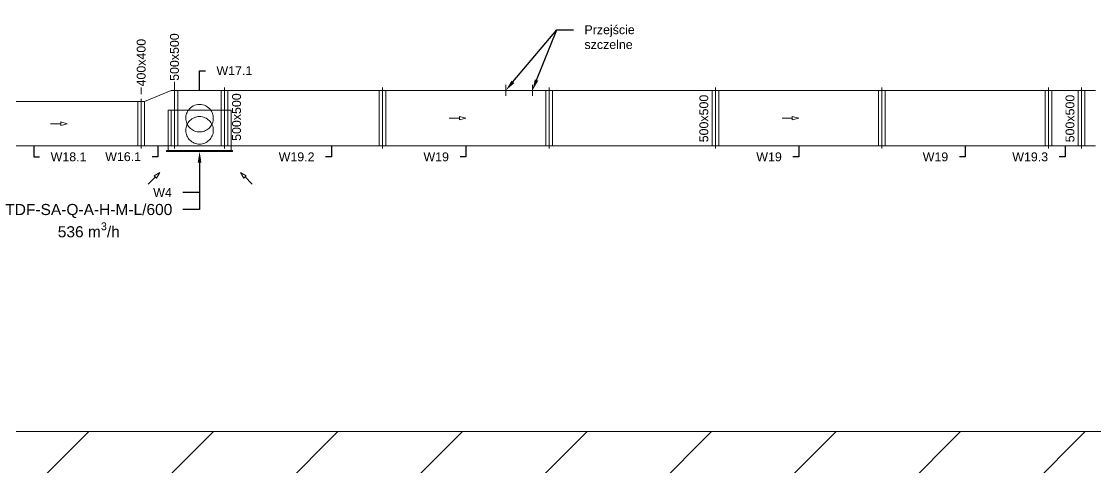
# Model space of a CAD drawing. Header units: millimetres. Extents: x 59762 to 60194, y -87842 to -87548.
# Drawn here: x 60070.52 to 60080.2, y -87740.59 to -87736.57 of the extents above; entities that cross this region are included whole.
import ezdxf
from ezdxf import colors
from ezdxf.entities.mleader import LeaderData, LeaderLine
from ezdxf.math import Vec2, Vec3

# ---------------------------------------------------------------- set-up
doc = ezdxf.new("R2010")
doc.units = ezdxf.units.MM
doc.linetypes.add('ACAD_ISO02W100', pattern=[15, 12, -3])
for name, color, linetype, lineweight in [('kanały', 7, 'Continuous', 20), ('nawi. strzałki', 150, 'Continuous', 20), ('wymiary', 7, 'Continuous', 13), ('wyw opis', 30, 'Continuous', 20)]:
    doc.layers.add(name, color=color, linetype=linetype, lineweight=lineweight)
doc.layers.add('podkład', color=7, linetype='Continuous', lineweight=13, transparency=0.7)
doc.styles.add('styl1', font='arial.ttf', dxfattribs={"height": 0.08})

# ---------------------------------------------------------------- blocks, each defined once
blk = doc.blocks.new('_None')

msp = doc.modelspace()

# ---------------------------------------------------------------- hatches: boundary and pattern name
at = {"layer": 'podkład'}
h = msp.add_hatch(dxfattribs=at)
h.set_pattern_fill('ANSI31', color=256, scale=0.25)
h.set_pattern_definition([(45, (57055.1895, -93764.5918), (-0.56126601, 0.56126601), [])])
h.paths.add_polyline_path([(60093.474249, -87740.269497), (60062.774249, -87740.269497), (60062.774249, -87760.769497), (60063.124249, -87760.769497), (60063.124249, -87756.769497), (60093.124249, -87756.769497), (60093.124249, -87760.769497), (60093.474249, -87760.769497)])
h.paths.add_polyline_path([(60063.124249, -87744.769497), (60093.124249, -87744.769497), (60093.124249, -87748.269497), (60063.124249, -87748.269497)], flags=16)
h.paths.add_polyline_path([(60063.124249, -87744.269497), (60063.124249, -87740.769497), (60093.124249, -87740.769497), (60093.124249, -87744.269497)], flags=16)
h.paths.add_polyline_path([(60063.124249, -87748.769497), (60093.124249, -87748.769497), (60093.124249, -87752.269497), (60063.124249, -87752.269497)], flags=16)
h.paths.add_polyline_path([(60063.124249, -87752.769497), (60093.124249, -87752.769497), (60093.124249, -87752.869497), (60093.124249, -87756.269497), (60063.124249, -87756.269497), (60063.124249, -87752.869497)], flags=16)
h.paths.add_polyline_path([(60063.624249, -87753.169497), (60074.124249, -87753.169497), (60074.124249, -87755.669497), (60063.624249, -87755.669497)], flags=0)
h.paths.add_polyline_path([(60082.124249, -87753.169497), (60092.624249, -87753.169497), (60092.624249, -87755.669497), (60082.124249, -87755.669497)], flags=0)
h.paths.add_polyline_path([(60081.364249, -87752.869497), (60081.124249, -87752.869497), (60081.124249, -87756.269497), (60081.364249, -87756.269497)], flags=0)
h.paths.add_polyline_path([(60075.124249, -87752.869497), (60074.884249, -87752.869497), (60074.884249, -87756.269497), (60075.124249, -87756.269497)], flags=0)

# ---------------------------------------------------------------- linework, layer by layer
at = {"layer": 'kanały', "ltscale": 20}
for p, q in [((60071.869249, -87737.194224), (60071.629249, -87737.294224)), ((60071.869249, -87737.194224), (60071.899249, -87737.194224)), ((60071.899249, -87737.194224), (60071.899249, -87737.169224)), ((60071.899249, -87737.169224), (60071.899249, -87737.194224)), ((60071.899249, -87737.169224), (60071.899249, -87737.194224)), ((60072.349249, -87737.194224), (60071.899249, -87737.194224)), ((60072.349249, -87737.194224), (60072.349249, -87737.169224)), ((60072.349249, -87737.194224), (60072.349249, -87737.169224)), ((60072.349249, -87737.194224), (60072.349249, -87737.169224)), ((60073.774249, -87737.194224), (60072.349249, -87737.194224)), ((60072.349249, -87737.194224), (60072.349249, -87737.372224)), ((60072.379249, -87737.194224), (60072.379249, -87737.372224)), ((60073.744249, -87737.194224), (60073.744249, -87737.694224)), ((60073.774249, -87737.194224), (60073.774249, -87737.169224)), ((60073.774249, -87737.194224), (60073.774249, -87737.169224)), ((60075.274249, -87737.194224), (60073.774249, -87737.194224)), ((60073.774249, -87737.194224), (60073.774249, -87737.694224)), ((60073.774249, -87737.194224), (60073.774249, -87737.694224)), ((60073.804249, -87737.194224), (60073.804249, -87737.694224)), ((60075.244249, -87737.194224), (60075.244249, -87737.694224)), ((60075.274249, -87737.194224), (60075.274249, -87737.169224)), ((60075.274249, -87737.194224), (60075.274249, -87737.169224)), ((60076.774249, -87737.194224), (60075.274249, -87737.194224)), ((60075.274249, -87737.194224), (60075.274249, -87737.694224)), ((60075.274249, -87737.194224), (60075.274249, -87737.694224)), ((60075.304249, -87737.194224), (60075.304249, -87737.694224)), ((60076.744249, -87737.194224), (60076.744249, -87737.694224)), ((60076.774249, -87737.194224), (60076.774249, -87737.169224)), ((60076.774249, -87737.194224), (60076.774249, -87737.169224)), ((60078.274249, -87737.194224), (60076.774249, -87737.194224)), ((60076.774249, -87737.194224), (60076.774249, -87737.694224)), ((60076.774249, -87737.194224), (60076.774249, -87737.694224)), ((60076.804249, -87737.194224), (60076.804249, -87737.694224)), ((60078.244249, -87737.194224), (60078.244249, -87737.694224)), ((60078.274249, -87737.194224), (60078.274249, -87737.169224)), ((60078.274249, -87737.194224), (60078.274249, -87737.169224)), ((60079.774249, -87737.194224), (60078.274249, -87737.194224)), ((60078.274249, -87737.194224), (60078.274249, -87737.694224)), ((60078.274249, -87737.194224), (60078.274249, -87737.694224)), ((60078.304249, -87737.194224), (60078.304249, -87737.694224)), ((60079.744249, -87737.194224), (60079.744249, -87737.694224)), ((60079.774249, -87737.169224), (60079.774249, -87737.194224)), ((60079.774249, -87737.194224), (60079.774249, -87737.169224)), ((60079.774249, -87737.688187), (60079.774249, -87737.194224)), ((60079.804249, -87737.194224), (60079.774249, -87737.194224)), ((60079.774249, -87737.194224), (60079.774249, -87737.694224)), ((60079.804249, -87737.694224), (60079.804249, -87737.194224)), ((60080.044249, -87737.194224), (60079.804249, -87737.194224)), ((60080.044249, -87737.694224), (60080.044249, -87737.194224)), ((60080.044249, -87737.194224), (60080.074249, -87737.194224)), ((60080.074249, -87737.169224), (60080.074249, -87737.194224)), ((60080.074249, -87737.694224), (60080.074249, -87737.194224)), ((60080.104249, -87737.194224), (60080.104249, -87737.694224)), ((60071.599249, -87737.294224), (60070.099249, -87737.294224)), ((60071.569249, -87737.294224), (60071.569249, -87737.694224)), ((60071.599249, -87737.269224), (60071.599249, -87737.294224)), ((60071.599249, -87737.294224), (60071.599249, -87737.269224)), ((60071.599249, -87737.694224), (60071.599249, -87737.294224)), ((60071.629249, -87737.294224), (60071.599249, -87737.294224)), ((60071.599249, -87737.294224), (60071.599249, -87737.694224)), ((60071.629249, -87737.694224), (60071.629249, -87737.294224)), ((60071.599249, -87737.694224), (60070.099249, -87737.694224)), ((60071.599249, -87737.694224), (60071.599249, -87737.719224)), ((60071.629249, -87737.694224), (60071.599249, -87737.694224)), ((60071.599249, -87737.719224), (60071.599249, -87737.694224)), ((60072.349249, -87737.719224), (60072.349249, -87737.694224)), ((60073.774249, -87737.694224), (60072.407749, -87737.694224)), ((60075.274249, -87737.694224), (60073.774249, -87737.694224)), ((60073.774249, -87737.719224), (60073.774249, -87737.694224)), ((60073.774249, -87737.719224), (60073.774249, -87737.694224)), ((60076.774249, -87737.694224), (60075.274249, -87737.694224)), ((60075.274249, -87737.719224), (60075.274249, -87737.694224)), ((60075.274249, -87737.719224), (60075.274249, -87737.694224)), ((60078.274249, -87737.694224), (60076.774249, -87737.694224)), ((60076.774249, -87737.719224), (60076.774249, -87737.694224)), ((60076.774249, -87737.719224), (60076.774249, -87737.694224)), ((60079.774249, -87737.694224), (60078.274249, -87737.694224)), ((60078.274249, -87737.719224), (60078.274249, -87737.694224)), ((60078.274249, -87737.719224), (60078.274249, -87737.694224)), ((60079.774249, -87737.688187), (60079.774249, -87737.719224)), ((60079.804249, -87737.694224), (60079.774249, -87737.694224)), ((60079.774249, -87737.719224), (60079.774249, -87737.694224)), ((60080.044249, -87737.694224), (60079.804249, -87737.694224)), ((60080.044249, -87737.694224), (60080.074249, -87737.694224)), ((60080.074249, -87737.694224), (60080.074249, -87737.719224))]:
    msp.add_line(p, q, dxfattribs=at)
at = {"layer": 'kanały'}
for p, q in [((60071.899249, -87737.372224), (60071.899249, -87737.194224)), ((60071.929249, -87737.372224), (60071.929249, -87737.194224)), ((60072.319249, -87737.372224), (60072.319249, -87737.194224)), ((60072.349249, -87737.372224), (60072.349249, -87737.194224)), ((60080.074249, -87737.169224), (60080.074249, -87737.719224)), ((60080.199249, -87737.194224), (60080.074249, -87737.194224)), ((60072.407749, -87737.372224), (60071.840749, -87737.372224)), ((60071.840749, -87737.372224), (60071.840749, -87737.736224)), ((60072.407749, -87737.372224), (60072.407749, -87737.736224)), ((60071.840749, -87737.694224), (60071.629249, -87737.694224)), ((60072.422249, -87737.736224), (60071.826249, -87737.736224)), ((60071.826249, -87737.736224), (60071.826249, -87737.744224)), ((60072.422249, -87737.744224), (60071.826249, -87737.744224)), ((60072.422249, -87737.744224), (60072.422249, -87737.736224)), ((60080.199249, -87737.694224), (60080.074249, -87737.694224))]:
    msp.add_line(p, q, dxfattribs=at)
at = {"layer": 'kanały', "linetype": 'ACAD_ISO02W100', "ltscale": 0.09}
for p, q in [((60071.869249, -87737.694224), (60071.869249, -87737.372224)), ((60071.899249, -87737.372224), (60071.899249, -87737.694224)), ((60071.899249, -87737.694224), (60071.899249, -87737.372224)), ((60071.899249, -87737.694224), (60071.899249, -87737.372224)), ((60071.929249, -87737.372224), (60071.929249, -87737.694224)), ((60072.319249, -87737.372224), (60072.319249, -87737.694224)), ((60072.349249, -87737.372224), (60072.349249, -87737.694224)), ((60072.349249, -87737.372224), (60072.349249, -87737.694224)), ((60072.379249, -87737.372224), (60072.379249, -87737.694224)), ((60071.840749, -87737.694224), (60071.899249, -87737.694224)), ((60071.899249, -87737.719224), (60071.899249, -87737.694224)), ((60072.349249, -87737.694224), (60071.899249, -87737.694224)), ((60071.899249, -87737.694224), (60071.899249, -87737.719224)), ((60071.899249, -87737.694224), (60071.899249, -87737.719224)), ((60072.349249, -87737.719224), (60072.349249, -87737.694224)), ((60072.349249, -87737.719224), (60072.349249, -87737.694224)), ((60072.349249, -87737.694224), (60072.407749, -87737.694224))]:
    msp.add_line(p, q, dxfattribs=at)
msp.add_circle((60072.124249, -87737.554224), 0.124, dxfattribs=at)
at = {"layer": 'kanały'}
msp.add_arc((60072.124249, -87737.444224), 0.124, 35.4959326, 144.5040674, dxfattribs=at)
at = {"layer": 'kanały', "linetype": 'ACAD_ISO02W100', "ltscale": 0.09}
msp.add_arc((60072.124249, -87737.444224), 0.124, 144.5040674, 35.4959326, dxfattribs=at)
at = {"layer": 'nawi. strzałki', "color": 7, "ltscale": 20}
for p, q in [((60074.374249, -87737.444224), (60074.466293, -87737.444224)), ((60074.524249, -87737.444224), (60074.466293, -87737.428695)), ((60074.466293, -87737.428695), (60074.466293, -87737.459753)), ((60074.524249, -87737.444224), (60074.466293, -87737.459753)), ((60077.374249, -87737.444224), (60077.466293, -87737.444224)), ((60077.524249, -87737.444224), (60077.466293, -87737.428695)), ((60077.466293, -87737.428695), (60077.466293, -87737.459753)), ((60077.524249, -87737.444224), (60077.466293, -87737.459753)), ((60070.782204, -87737.494224), (60070.874249, -87737.494224)), ((60070.932204, -87737.494224), (60070.874249, -87737.478695)), ((60070.874249, -87737.509753), (60070.874249, -87737.478695)), ((60070.932204, -87737.494224), (60070.874249, -87737.509753)), ((60071.76694, -87737.933153), (60071.714978, -87737.963153)), ((60071.76694, -87737.933153), (60071.73694, -87737.985114)), ((60072.49296, -87737.933153), (60072.544921, -87737.963153)), ((60072.49296, -87737.933153), (60072.52296, -87737.985114)), ((60071.660874, -87738.039219), (60071.725959, -87737.974133)), ((60071.714978, -87737.963153), (60071.73694, -87737.985114)), ((60072.52296, -87737.985114), (60072.544921, -87737.963153)), ((60072.599026, -87738.039219), (60072.53394, -87737.974133))]:
    msp.add_line(p, q, dxfattribs=at)
at = {"layer": 'podkład'}
for p, q in [((60074.884249, -87737.244224), (60074.884249, -87737.144224)), ((60075.124249, -87737.244224), (60075.124249, -87737.144224)), ((60062.774249, -87740.269497), (60093.474249, -87740.269497))]:
    msp.add_line(p, q, dxfattribs=at)
at = {"layer": 'wymiary', "color": 7}
for p, q in [((60071.899249, -87737.118197), (60071.899249, -87737.178552)), ((60071.599249, -87737.168197), (60071.599249, -87737.228552))]:
    msp.add_line(p, q, dxfattribs=at)

# ---------------------------------------------------------------- texts
at = {"layer": 'wymiary', "color": 7, "ltscale": 20, "char_height": 0.08, "attachment_point": 7, "rotation": 90, "style": 'styl1'}
for s, insert in [('400x400', (60071.638962, -87737.158371)), ('500x500', (60071.938962, -87737.108371))]:
    msp.add_mtext_dynamic_manual_height_columns(s, width=0.44264358, gutter_width=1, heights=[0], dxfattribs=dict(at, insert=insert))
at = {"layer": 'wymiary', "ltscale": 20, "char_height": 0.08, "attachment_point": 1, "rotation": 90, "style": 'styl1'}
for insert in [(60072.417351, -87737.648999), (60076.628956, -87737.661999), (60079.928956, -87737.661999)]:
    msp.add_mtext_dynamic_manual_height_columns('500x500', width=0.44264358, gutter_width=1, heights=[0], dxfattribs=dict(at, insert=insert))

# ---------------------------------------------------------------- leaders
at = {"layer": 'wymiary'}
ml = msp.add_multileader_mtext('Standard', dxfattribs=at)
ml.set_content('', color=256, style='styl1')
ml.set_leader_properties()
ml.build(insert=Vec2(0, 0))
ml.multileader.update_dxf_attribs({"dogleg_length": 0.15, "arrow_head_size": 0.1})
ctx = ml.context
ctx.base_point, ctx.char_height, ctx.arrow_head_size, ctx.landing_gap_size, ctx.plane_origin = Vec3(60075.493131, -87736.648033), 0.15, 0.1, 0.1, Vec3(60075.124249, -87736.984224)
notes = []
notes.append((ctx, [(0, (1, 1, 0), (60075.343131, -87736.648033), (1, 0), 0.15, [(0, [(60074.884249, -87737.194224)], 0, [])])]))
ctx.mtext.insert, ctx.mtext.flow_direction = Vec3(60075.593131, -87736.573033), 5
ml = msp.add_multileader_mtext('Standard', dxfattribs=at)
ml.set_content('Przejście szczelne', color=256, style='styl1')
ml.set_leader_properties()
ml.build(insert=Vec2(0, 0))
ml.multileader.update_dxf_attribs({"dogleg_length": 0.15, "arrow_head_size": 0.1})
ctx = ml.context
ctx.base_point, ctx.char_height, ctx.arrow_head_size, ctx.landing_gap_size, ctx.plane_origin = Vec3(60075.493131, -87736.648033), 0.08, 0.1, 0.1, Vec3(60074.324249, -87736.984224)
notes.append((ctx, [(0, (1, 1, 0), (60075.343131, -87736.648033), (1, 0), 0.15, [(0, [(60075.124249, -87737.194224)], 0, [])])]))
ctx.mtext.insert, ctx.mtext.width, ctx.mtext.flow_direction = Vec3(60075.593131, -87736.607378), 0.51353508, 5
ml = msp.add_multileader_mtext('Standard', dxfattribs=at)
ml.set_content('W17.1', color=256, style='styl1')
ml.set_leader_properties()
ml.set_arrow_properties(name='NONE')
ml.build(insert=Vec2(0, 0))
ml.multileader.update_dxf_attribs({"dogleg_length": 0.15, "arrow_head_size": 0.1})
ctx = ml.context
ctx.base_point, ctx.char_height, ctx.arrow_head_size, ctx.landing_gap_size, ctx.plane_origin = Vec3(60072.176657, -87737.016527), 0.08, 0.1, 0.1, Vec3(60071.894826, -87738.316989)
notes.append((ctx, [(1, (1, 1, 0), (60072.124249, -87737.016527), (1, 0), 0.052408, [(0, [(60072.124249, -87737.194224)], 0, [])])]))
ctx.mtext.insert, ctx.mtext.width, ctx.mtext.flow_direction = Vec3(60072.276657, -87736.976527), 0.51353508, 5
ml = msp.add_multileader_mtext('Standard', dxfattribs=at)
ml.set_content('W18.1', color=256, style='styl1')
ml.set_leader_properties()
ml.set_arrow_properties(name='NONE')
ml.build(insert=Vec2(0, 0))
ml.multileader.update_dxf_attribs({"dogleg_length": 0.15, "arrow_head_size": 0.1})
ctx = ml.context
ctx.base_point, ctx.char_height, ctx.arrow_head_size, ctx.landing_gap_size, ctx.plane_origin = Vec3(60070.682164, -87737.79375), 0.08, 0.1, 0.1, Vec3(60070.525333, -87738.266989)
notes.append((ctx, [(1, (1, 1, 0), (60070.629756, -87737.79375), (1, 0), 0.052408, [(0, [(60070.629756, -87737.694224)], 0, [])])]))
ctx.mtext.insert, ctx.mtext.width, ctx.mtext.flow_direction = Vec3(60070.782164, -87737.753068), 0.51353508, 5
ml = msp.add_multileader_mtext('Standard', dxfattribs=at)
ml.set_content('W16.1', color=256, style='styl1')
ml.set_leader_properties()
ml.set_arrow_properties(name='NONE')
ml.build(insert=Vec2(0, 0))
ml.multileader.update_dxf_attribs({"dogleg_length": 0.15, "arrow_head_size": 0.1})
ctx = ml.context
ctx.base_point, ctx.char_height, ctx.arrow_head_size, ctx.landing_gap_size, ctx.plane_origin = Vec3(60071.195722, -87737.792149), 0.08, 0.1, 0.1, Vec3(60071.644826, -87738.291989)
ctx.text_align_type = 2
notes.append((ctx, [(0, (1, 1, 0), (60071.749249, -87737.792149), (-1, 0), 0.052408, [(0, [(60071.749249, -87737.694224)], 0, [])])]))
ctx.mtext.insert, ctx.mtext.width, ctx.mtext.alignment, ctx.mtext.flow_direction = Vec3(60071.596841, -87737.751467), 0.51353508, 3, 5
ml = msp.add_multileader_mtext('Standard', dxfattribs=at)
ml.set_content('W4', color=256, style='styl1')
ml.set_leader_properties()
ml.build(insert=Vec2(0, 0))
ml.multileader.update_dxf_attribs({"dogleg_length": 0.15, "arrow_head_size": 0.1})
ctx = ml.context
ctx.base_point, ctx.char_height, ctx.arrow_head_size, ctx.landing_gap_size, ctx.plane_origin = Vec3(60071.613376, -87738.115284), 0.08, 0.1, 0.1, Vec3(60071.736326, -87738.126989)
ctx.text_align_type = 2
notes.append((ctx, [(0, (1, 1, 0), (60072.124249, -87738.115284), (-1, 0), 0.15, [(0, [(60072.124249, -87737.744224)], 0, [])])]))
ctx.mtext.insert, ctx.mtext.width, ctx.mtext.alignment, ctx.mtext.flow_direction = Vec3(60071.874249, -87738.075284), 0.51353508, 3, 5
ml = msp.add_multileader_mtext('Standard', dxfattribs=at)
ml.set_content('W19.2', color=256, style='styl1')
ml.set_leader_properties()
ml.set_arrow_properties(name='NONE')
ml.build(insert=Vec2(0, 0))
ml.multileader.update_dxf_attribs({"dogleg_length": 0.15, "arrow_head_size": 0.1})
ctx = ml.context
ctx.base_point, ctx.char_height, ctx.arrow_head_size, ctx.landing_gap_size, ctx.plane_origin = Vec3(60072.744514, -87737.79375), 0.08, 0.1, 0.1, Vec3(60073.417088, -87738.266989)
ctx.text_align_type = 2
notes.append((ctx, [(1, (1, 1, 0), (60073.312665, -87737.79375), (-1, 0), 0.052408, [(0, [(60073.312665, -87737.694224)], 0, [])])]))
ctx.mtext.insert, ctx.mtext.width, ctx.mtext.alignment, ctx.mtext.flow_direction = Vec3(60073.160257, -87737.753068), 0.51353508, 3, 5
ml = msp.add_multileader_mtext('Standard', dxfattribs=at)
ml.set_content('W19', color=256, style='styl1')
ml.set_leader_properties()
ml.set_arrow_properties(name='NONE')
ml.build(insert=Vec2(0, 0))
ml.multileader.update_dxf_attribs({"dogleg_length": 0.15, "arrow_head_size": 0.1})
ctx = ml.context
ctx.base_point, ctx.char_height, ctx.arrow_head_size, ctx.landing_gap_size, ctx.plane_origin = Vec3(60074.048321, -87737.79375), 0.08, 0.1, 0.1, Vec3(60074.628672, -87738.266989)
ctx.text_align_type = 2
notes.append((ctx, [(1, (1, 1, 0), (60074.524249, -87737.79375), (-1, 0), 0.052408, [(0, [(60074.524249, -87737.694224)], 0, [])])]))
ctx.mtext.insert, ctx.mtext.width, ctx.mtext.alignment, ctx.mtext.flow_direction = Vec3(60074.371841, -87737.753068), 0.51353508, 3, 5
ml = msp.add_multileader_mtext('Standard', dxfattribs=at)
ml.set_content('W19', color=256, style='styl1')
ml.set_leader_properties()
ml.set_arrow_properties(name='NONE')
ml.build(insert=Vec2(0, 0))
ml.multileader.update_dxf_attribs({"dogleg_length": 0.15, "arrow_head_size": 0.1})
ctx = ml.context
ctx.base_point, ctx.char_height, ctx.arrow_head_size, ctx.landing_gap_size, ctx.plane_origin = Vec3(60077.048321, -87737.79375), 0.08, 0.1, 0.1, Vec3(60077.628672, -87738.266989)
ctx.text_align_type = 2
notes.append((ctx, [(1, (1, 1, 0), (60077.524249, -87737.79375), (-1, 0), 0.052408, [(0, [(60077.524249, -87737.694224)], 0, [])])]))
ctx.mtext.insert, ctx.mtext.width, ctx.mtext.alignment, ctx.mtext.flow_direction = Vec3(60077.371841, -87737.753068), 0.51353508, 3, 5
ml = msp.add_multileader_mtext('Standard', dxfattribs=at)
ml.set_content('W19', color=256, style='styl1')
ml.set_leader_properties()
ml.set_arrow_properties(name='NONE')
ml.build(insert=Vec2(0, 0))
ml.multileader.update_dxf_attribs({"dogleg_length": 0.15, "arrow_head_size": 0.1})
ctx = ml.context
ctx.base_point, ctx.char_height, ctx.arrow_head_size, ctx.landing_gap_size, ctx.plane_origin = Vec3(60078.548321, -87737.79375), 0.08, 0.1, 0.1, Vec3(60079.128672, -87738.266989)
ctx.text_align_type = 2
notes.append((ctx, [(1, (1, 1, 0), (60079.024249, -87737.79375), (-1, 0), 0.052408, [(0, [(60079.024249, -87737.694224)], 0, [])])]))
ctx.mtext.insert, ctx.mtext.width, ctx.mtext.alignment, ctx.mtext.flow_direction = Vec3(60078.871841, -87737.753068), 0.51353508, 3, 5
ml = msp.add_multileader_mtext('Standard', dxfattribs=at)
ml.set_content('W19.3', color=256, style='styl1')
ml.set_leader_properties()
ml.set_arrow_properties(name='NONE')
ml.build(insert=Vec2(0, 0))
ml.multileader.update_dxf_attribs({"dogleg_length": 0.15, "arrow_head_size": 0.1})
ctx = ml.context
ctx.base_point, ctx.char_height, ctx.arrow_head_size, ctx.landing_gap_size, ctx.plane_origin = Vec3(60079.355279, -87737.79375), 0.08, 0.1, 0.1, Vec3(60080.028672, -87738.266989)
ctx.text_align_type = 2
notes.append((ctx, [(1, (1, 1, 0), (60079.924249, -87737.79375), (-1, 0), 0.052408, [(0, [(60079.924249, -87737.694224)], 0, [])])]))
ctx.mtext.insert, ctx.mtext.width, ctx.mtext.alignment, ctx.mtext.flow_direction = Vec3(60079.771841, -87737.753041), 0.51353508, 3, 5
at = {"layer": 'wyw opis', "color": 7, "ltscale": 20}
ml = msp.add_multileader_mtext('Standard', dxfattribs=at)
ml.set_content('\\A1;TDF-SA-Q-A-H-M-L/600\\P536 m{\\H0.7x;\\S3^ ;}/h', color=7, style='styl1')
ml.set_leader_properties()
ml.build(insert=Vec2(0, 0))
ml.multileader.update_dxf_attribs({"dogleg_length": 0.3, "arrow_head_size": 0.1})
ctx = ml.context
ctx.base_point, ctx.char_height, ctx.arrow_head_size, ctx.landing_gap_size, ctx.plane_origin = Vec3(60070.278027, -87738.268414), 0.1, 0.1, 0.1, Vec3(60071.893395, -87738.108865)
ctx.text_align_type = 1
notes.append((ctx, [(0, (1, 1, 0), (60072.123798, -87738.268414), (-1, 0), 0.15, [(0, [(60072.124249, -87737.744224)], 0, [])])]))
ctx.mtext.insert, ctx.mtext.alignment, ctx.mtext.flow_direction = Vec3(60071.125912, -87738.217527), 2, 5
for ctx, leaders in notes:
    for number, flags, end, landing, length, lines in leaders:
        leader = LeaderData()
        leader.index, (leader.has_last_leader_line, leader.has_dogleg_vector, leader.attachment_direction) = number, flags
        leader.last_leader_point, leader.dogleg_vector, leader.dogleg_length = Vec3(end), Vec3(landing), length
        for number, points, colour, breaks in lines:
            line = LeaderLine()
            line.index, line.vertices, line.color, line.breaks = number, Vec3.list(points), colors.encode_raw_color(colour), breaks
            leader.lines.append(line)
        ctx.leaders.append(leader)

doc.saveas('drawing.dxf')
